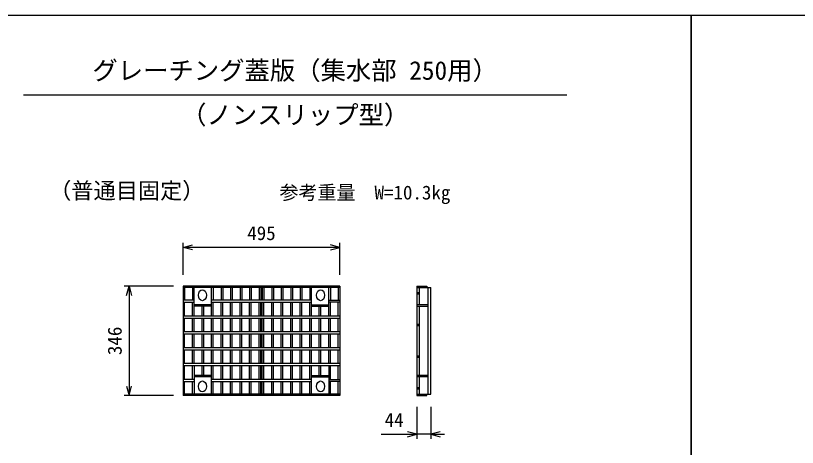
# Model space of a CAD drawing. Units: millimetres, scale not verified. Extents: x -16800 to 16800, y -5940 to 5940.
# Drawn here: x -6135 to -3667, y 117 to 1480 of the extents above; entities that cross this region are included whole.
import ezdxf
from ezdxf.enums import TextEntityAlignment as Align

# ---------------------------------------------------------------- set-up
doc = ezdxf.new("R2010")
doc.units = ezdxf.units.MM
doc.header["$LTSCALE"] = 20
for name, color, linetype, lineweight in [('0-0_DIM', 7, 'Continuous', 25), ('0-2_HATCH', 6, 'Continuous', 25), ('0-7_TXT', 7, 'Continuous', 25)]:
    doc.layers.add(name, color=color, linetype=linetype, lineweight=lineweight)
doc.styles.add('ＭＳ ゴシック', font='')
doc.styles.get('ＭＳ ゴシック').set_extended_font_data('MS Gothic')

msp = doc.modelspace()

# ---------------------------------------------------------------- linework, layer by layer
at = {"layer": '0-0_DIM'}
for p, q in [((-5606.23, 661.95), (-5606.23, 763.54)), ((-5111.23, 748.54), (-5606.23, 748.54)), ((-5111.23, 661.95), (-5111.23, 763.54)), ((-5636.73, 626.73), (-5791.73, 626.73)), ((-5776.73, 626.73), (-5776.73, 280.73)), ((-5636.73, 280.73), (-5791.73, 280.73)), ((-4868.39, 245.51), (-4868.39, 143.92)), ((-4824.39, 245.51), (-4824.39, 143.92)), ((-4981, 158.92), (-4868.39, 158.92)), ((-4824.39, 158.92), (-4868.39, 158.92)), ((-4824.39, 158.92), (-4780.92, 158.92))]:
    msp.add_line(p, q, dxfattribs=at)
for points in [[(-5576.23, 740.5), (-5606.23, 748.54), (-5576.23, 756.58)], [(-5141.23, 740.5), (-5111.23, 748.54), (-5141.23, 756.58)], [(-5784.77, 596.73), (-5776.73, 626.73), (-5768.7, 596.73)], [(-5784.77, 310.73), (-5776.73, 280.73), (-5768.7, 310.73)], [(-4898.39, 150.88), (-4868.39, 158.92), (-4898.39, 166.96)], [(-4794.39, 166.96), (-4824.39, 158.92), (-4794.39, 150.88)]]:
    msp.add_lwpolyline(points, dxfattribs=at)
at = {"layer": '0-2_HATCH'}
for p, q in [((-5606.23, 626.73), (-5606.23, 280.73)), ((-5111.23, 626.73), (-5606.23, 626.73)), ((-5111.23, 622.23), (-5606.23, 622.23)), ((-5601.23, 622.23), (-5601.23, 581.73)), ((-5576.23, 622.23), (-5576.23, 581.73)), ((-5571.23, 531.73), (-5571.23, 622.23)), ((-5516.23, 531.73), (-5516.23, 622.23)), ((-5511.23, 622.23), (-5511.23, 581.73)), ((-5486.23, 622.23), (-5486.23, 581.73)), ((-5481.23, 622.23), (-5481.23, 581.73)), ((-5456.23, 622.23), (-5456.23, 581.73)), ((-5451.23, 622.23), (-5451.23, 581.73)), ((-5426.23, 622.23), (-5426.23, 581.73)), ((-5421.23, 622.23), (-5421.23, 581.73)), ((-5396.23, 622.23), (-5396.23, 581.73)), ((-5391.23, 622.23), (-5391.23, 581.73)), ((-5366.23, 622.23), (-5366.23, 581.73)), ((-5361.23, 622.23), (-5361.23, 581.73)), ((-5356.23, 622.23), (-5356.23, 581.73)), ((-5351.23, 622.23), (-5351.23, 581.73)), ((-5326.23, 622.23), (-5326.23, 581.73)), ((-5321.23, 622.23), (-5321.23, 581.73)), ((-5296.23, 622.23), (-5296.23, 581.73)), ((-5291.23, 622.23), (-5291.23, 581.73)), ((-5266.23, 622.23), (-5266.23, 581.73)), ((-5261.23, 622.23), (-5261.23, 581.73)), ((-5236.23, 622.23), (-5236.23, 581.73)), ((-5231.23, 622.23), (-5231.23, 581.73)), ((-5206.23, 622.23), (-5206.23, 581.73)), ((-5201.23, 531.73), (-5201.23, 622.23)), ((-5146.23, 531.73), (-5146.23, 622.23)), ((-5141.23, 622.23), (-5141.23, 581.73)), ((-5116.23, 622.23), (-5116.23, 581.73)), ((-5111.23, 626.73), (-5111.23, 280.73)), ((-4868.39, 626.73), (-4868.39, 280.73)), ((-4868.39, 622.23), (-4824.39, 622.23)), ((-4860.39, 567.23), (-4860.39, 622.23)), ((-4832.39, 285.23), (-4832.39, 622.23)), ((-4824.39, 285.23), (-4824.39, 622.23)), ((-5571.23, 581.73), (-5606.23, 581.73)), ((-5606.23, 575.73), (-5571.23, 575.73)), ((-5601.23, 531.73), (-5601.23, 575.73)), ((-5576.23, 531.73), (-5576.23, 575.73)), ((-5201.23, 581.73), (-5516.23, 581.73)), ((-5516.23, 575.73), (-5201.23, 575.73)), ((-5511.23, 531.73), (-5511.23, 575.73)), ((-5486.23, 531.73), (-5486.23, 575.73)), ((-5481.23, 531.73), (-5481.23, 575.73)), ((-5456.23, 531.73), (-5456.23, 575.73)), ((-5451.23, 531.73), (-5451.23, 575.73)), ((-5426.23, 531.73), (-5426.23, 575.73)), ((-5421.23, 531.73), (-5421.23, 575.73)), ((-5396.23, 531.73), (-5396.23, 575.73)), ((-5391.23, 531.73), (-5391.23, 575.73)), ((-5366.23, 531.73), (-5366.23, 575.73)), ((-5361.23, 531.73), (-5361.23, 575.73)), ((-5356.23, 531.73), (-5356.23, 575.73)), ((-5351.23, 531.73), (-5351.23, 575.73)), ((-5326.23, 531.73), (-5326.23, 575.73)), ((-5321.23, 531.73), (-5321.23, 575.73)), ((-5296.23, 531.73), (-5296.23, 575.73)), ((-5291.23, 531.73), (-5291.23, 575.73)), ((-5266.23, 531.73), (-5266.23, 575.73)), ((-5261.23, 531.73), (-5261.23, 575.73)), ((-5236.23, 531.73), (-5236.23, 575.73)), ((-5231.23, 531.73), (-5231.23, 575.73)), ((-5206.23, 531.73), (-5206.23, 575.73)), ((-5146.23, 581.73), (-5111.23, 581.73)), ((-5111.23, 575.73), (-5146.23, 575.73)), ((-5141.23, 531.73), (-5141.23, 575.73)), ((-5116.23, 531.73), (-5116.23, 575.73)), ((-5516.23, 567.23), (-5571.23, 567.23)), ((-5516.23, 562.73), (-5571.23, 562.73)), ((-5546.23, 531.73), (-5546.23, 562.73)), ((-5541.23, 531.73), (-5541.23, 562.73)), ((-5201.23, 567.23), (-5146.23, 567.23)), ((-5201.23, 562.73), (-5146.23, 562.73)), ((-5176.23, 531.73), (-5176.23, 562.73)), ((-5171.23, 531.73), (-5171.23, 562.73)), ((-4832.39, 567.23), (-4868.39, 567.23)), ((-4868.39, 562.73), (-4832.39, 562.73)), ((-4860.39, 344.73), (-4860.39, 562.73)), ((-5111.23, 531.73), (-5606.23, 531.73)), ((-5606.23, 525.73), (-5111.23, 525.73)), ((-5601.23, 481.73), (-5601.23, 525.73)), ((-5576.23, 481.73), (-5576.23, 525.73)), ((-5571.23, 481.73), (-5571.23, 525.73)), ((-5546.23, 481.73), (-5546.23, 525.73)), ((-5541.23, 481.73), (-5541.23, 525.73)), ((-5516.23, 481.73), (-5516.23, 525.73)), ((-5511.23, 481.73), (-5511.23, 525.73)), ((-5486.23, 481.73), (-5486.23, 525.73)), ((-5481.23, 481.73), (-5481.23, 525.73)), ((-5456.23, 481.73), (-5456.23, 525.73)), ((-5451.23, 481.73), (-5451.23, 525.73)), ((-5426.23, 481.73), (-5426.23, 525.73)), ((-5421.23, 481.73), (-5421.23, 525.73)), ((-5396.23, 481.73), (-5396.23, 525.73)), ((-5391.23, 481.73), (-5391.23, 525.73)), ((-5366.23, 481.73), (-5366.23, 525.73)), ((-5361.23, 481.73), (-5361.23, 525.73)), ((-5356.23, 481.73), (-5356.23, 525.73)), ((-5351.23, 481.73), (-5351.23, 525.73)), ((-5326.23, 481.73), (-5326.23, 525.73)), ((-5321.23, 481.73), (-5321.23, 525.73)), ((-5296.23, 481.73), (-5296.23, 525.73)), ((-5291.23, 481.73), (-5291.23, 525.73)), ((-5266.23, 481.73), (-5266.23, 525.73)), ((-5261.23, 481.73), (-5261.23, 525.73)), ((-5236.23, 481.73), (-5236.23, 525.73)), ((-5231.23, 481.73), (-5231.23, 525.73)), ((-5206.23, 481.73), (-5206.23, 525.73)), ((-5201.23, 481.73), (-5201.23, 525.73)), ((-5176.23, 481.73), (-5176.23, 525.73)), ((-5171.23, 481.73), (-5171.23, 525.73)), ((-5146.23, 481.73), (-5146.23, 525.73)), ((-5141.23, 481.73), (-5141.23, 525.73)), ((-5116.23, 481.73), (-5116.23, 525.73)), ((-5111.23, 481.73), (-5606.23, 481.73)), ((-5606.23, 475.73), (-5111.23, 475.73)), ((-5601.23, 431.73), (-5601.23, 475.73)), ((-5576.23, 431.73), (-5576.23, 475.73)), ((-5571.23, 431.73), (-5571.23, 475.73)), ((-5546.23, 431.73), (-5546.23, 475.73)), ((-5541.23, 431.73), (-5541.23, 475.73)), ((-5516.23, 431.73), (-5516.23, 475.73)), ((-5511.23, 431.73), (-5511.23, 475.73)), ((-5486.23, 431.73), (-5486.23, 475.73)), ((-5481.23, 431.73), (-5481.23, 475.73)), ((-5456.23, 431.73), (-5456.23, 475.73)), ((-5451.23, 431.73), (-5451.23, 475.73)), ((-5426.23, 431.73), (-5426.23, 475.73)), ((-5421.23, 431.73), (-5421.23, 475.73)), ((-5396.23, 431.73), (-5396.23, 475.73)), ((-5391.23, 431.73), (-5391.23, 475.73)), ((-5366.23, 431.73), (-5366.23, 475.73)), ((-5361.23, 431.73), (-5361.23, 475.73)), ((-5356.23, 431.73), (-5356.23, 475.73)), ((-5351.23, 431.73), (-5351.23, 475.73)), ((-5326.23, 431.73), (-5326.23, 475.73)), ((-5321.23, 431.73), (-5321.23, 475.73)), ((-5296.23, 431.73), (-5296.23, 475.73)), ((-5291.23, 431.73), (-5291.23, 475.73)), ((-5266.23, 431.73), (-5266.23, 475.73)), ((-5261.23, 431.73), (-5261.23, 475.73)), ((-5236.23, 431.73), (-5236.23, 475.73)), ((-5231.23, 431.73), (-5231.23, 475.73)), ((-5206.23, 431.73), (-5206.23, 475.73)), ((-5201.23, 431.73), (-5201.23, 475.73)), ((-5176.23, 431.73), (-5176.23, 475.73)), ((-5171.23, 431.73), (-5171.23, 475.73)), ((-5146.23, 431.73), (-5146.23, 475.73)), ((-5141.23, 431.73), (-5141.23, 475.73)), ((-5116.23, 431.73), (-5116.23, 475.73)), ((-5111.23, 431.73), (-5606.23, 431.73)), ((-5606.23, 425.73), (-5111.23, 425.73)), ((-5601.23, 381.73), (-5601.23, 425.73)), ((-5576.23, 381.73), (-5576.23, 425.73)), ((-5571.23, 381.73), (-5571.23, 425.73)), ((-5546.23, 381.73), (-5546.23, 425.73)), ((-5541.23, 381.73), (-5541.23, 425.73)), ((-5516.23, 381.73), (-5516.23, 425.73)), ((-5511.23, 381.73), (-5511.23, 425.73)), ((-5486.23, 381.73), (-5486.23, 425.73)), ((-5481.23, 381.73), (-5481.23, 425.73)), ((-5456.23, 381.73), (-5456.23, 425.73)), ((-5451.23, 381.73), (-5451.23, 425.73)), ((-5426.23, 381.73), (-5426.23, 425.73)), ((-5421.23, 381.73), (-5421.23, 425.73)), ((-5396.23, 381.73), (-5396.23, 425.73)), ((-5391.23, 381.73), (-5391.23, 425.73)), ((-5366.23, 381.73), (-5366.23, 425.73)), ((-5361.23, 381.73), (-5361.23, 425.73)), ((-5356.23, 381.73), (-5356.23, 425.73)), ((-5351.23, 381.73), (-5351.23, 425.73)), ((-5326.23, 381.73), (-5326.23, 425.73)), ((-5321.23, 381.73), (-5321.23, 425.73)), ((-5296.23, 381.73), (-5296.23, 425.73)), ((-5291.23, 381.73), (-5291.23, 425.73)), ((-5266.23, 381.73), (-5266.23, 425.73)), ((-5261.23, 381.73), (-5261.23, 425.73)), ((-5236.23, 381.73), (-5236.23, 425.73)), ((-5231.23, 381.73), (-5231.23, 425.73)), ((-5206.23, 381.73), (-5206.23, 425.73)), ((-5201.23, 381.73), (-5201.23, 425.73)), ((-5176.23, 381.73), (-5176.23, 425.73)), ((-5171.23, 381.73), (-5171.23, 425.73)), ((-5146.23, 381.73), (-5146.23, 425.73)), ((-5141.23, 381.73), (-5141.23, 425.73)), ((-5116.23, 381.73), (-5116.23, 425.73)), ((-5111.23, 381.73), (-5606.23, 381.73)), ((-5606.23, 375.73), (-5111.23, 375.73)), ((-5601.23, 331.73), (-5601.23, 375.73)), ((-5576.23, 331.73), (-5576.23, 375.73)), ((-5571.23, 375.73), (-5571.23, 285.23)), ((-5546.23, 344.73), (-5546.23, 375.73)), ((-5541.23, 344.73), (-5541.23, 375.73)), ((-5516.23, 285.23), (-5516.23, 375.73)), ((-5511.23, 331.73), (-5511.23, 375.73)), ((-5486.23, 331.73), (-5486.23, 375.73)), ((-5481.23, 331.73), (-5481.23, 375.73)), ((-5456.23, 331.73), (-5456.23, 375.73)), ((-5451.23, 331.73), (-5451.23, 375.73)), ((-5426.23, 331.73), (-5426.23, 375.73)), ((-5421.23, 331.73), (-5421.23, 375.73)), ((-5396.23, 331.73), (-5396.23, 375.73)), ((-5391.23, 331.73), (-5391.23, 375.73)), ((-5366.23, 331.73), (-5366.23, 375.73)), ((-5361.23, 331.73), (-5361.23, 375.73)), ((-5356.23, 331.73), (-5356.23, 375.73)), ((-5351.23, 331.73), (-5351.23, 375.73)), ((-5326.23, 331.73), (-5326.23, 375.73)), ((-5321.23, 331.73), (-5321.23, 375.73)), ((-5296.23, 331.73), (-5296.23, 375.73)), ((-5291.23, 331.73), (-5291.23, 375.73)), ((-5266.23, 331.73), (-5266.23, 375.73)), ((-5261.23, 331.73), (-5261.23, 375.73)), ((-5236.23, 331.73), (-5236.23, 375.73)), ((-5231.23, 331.73), (-5231.23, 375.73)), ((-5206.23, 331.73), (-5206.23, 375.73)), ((-5201.23, 285.23), (-5201.23, 375.73)), ((-5176.23, 344.73), (-5176.23, 375.73)), ((-5171.23, 344.73), (-5171.23, 375.73)), ((-5146.23, 375.73), (-5146.23, 285.23)), ((-5141.23, 331.73), (-5141.23, 375.73)), ((-5116.23, 331.73), (-5116.23, 375.73)), ((-5571.23, 331.73), (-5606.23, 331.73)), ((-5606.23, 325.73), (-5571.23, 325.73)), ((-5601.23, 285.23), (-5601.23, 325.73)), ((-5576.23, 285.23), (-5576.23, 325.73)), ((-5516.23, 344.73), (-5571.23, 344.73)), ((-5516.23, 340.23), (-5571.23, 340.23)), ((-5201.23, 331.73), (-5516.23, 331.73)), ((-5516.23, 325.73), (-5201.23, 325.73)), ((-5511.23, 285.23), (-5511.23, 325.73)), ((-5486.23, 285.23), (-5486.23, 325.73)), ((-5481.23, 285.23), (-5481.23, 325.73)), ((-5456.23, 285.23), (-5456.23, 325.73)), ((-5451.23, 285.23), (-5451.23, 325.73)), ((-5426.23, 285.23), (-5426.23, 325.73)), ((-5421.23, 285.23), (-5421.23, 325.73)), ((-5396.23, 285.23), (-5396.23, 325.73)), ((-5391.23, 285.23), (-5391.23, 325.73)), ((-5366.23, 285.23), (-5366.23, 325.73)), ((-5361.23, 285.23), (-5361.23, 325.73)), ((-5356.23, 285.23), (-5356.23, 325.73)), ((-5351.23, 285.23), (-5351.23, 325.73)), ((-5326.23, 285.23), (-5326.23, 325.73)), ((-5321.23, 285.23), (-5321.23, 325.73)), ((-5296.23, 285.23), (-5296.23, 325.73)), ((-5291.23, 285.23), (-5291.23, 325.73)), ((-5266.23, 285.23), (-5266.23, 325.73)), ((-5261.23, 285.23), (-5261.23, 325.73)), ((-5236.23, 285.23), (-5236.23, 325.73)), ((-5231.23, 285.23), (-5231.23, 325.73)), ((-5206.23, 285.23), (-5206.23, 325.73)), ((-5201.23, 344.73), (-5146.23, 344.73)), ((-5201.23, 340.23), (-5146.23, 340.23)), ((-5146.23, 331.73), (-5111.23, 331.73)), ((-5111.23, 325.73), (-5146.23, 325.73)), ((-5141.23, 285.23), (-5141.23, 325.73)), ((-5116.23, 285.23), (-5116.23, 325.73)), ((-4832.39, 340.23), (-4869.09, 340.23)), ((-4832.39, 344.73), (-4868.39, 344.73)), ((-4860.39, 285.23), (-4860.39, 340.23)), ((-5111.23, 285.23), (-5606.23, 285.23)), ((-5111.23, 280.73), (-5606.23, 280.73)), ((-4868.39, 285.23), (-4824.39, 285.23))]:
    msp.add_line(p, q, dxfattribs=at)
for points in [[(-4868.39, 626.73), (-4836.39, 626.73), (-4836.39, 622.23)], [(-4868.39, 606.73), (-4862.39, 606.73), (-4862.39, 600.73), (-4868.39, 600.73)], [(-4868.39, 506.73), (-4862.39, 506.73), (-4862.39, 500.73), (-4868.39, 500.73)], [(-4868.39, 406.73), (-4862.39, 406.73), (-4862.39, 400.73), (-4868.39, 400.73)], [(-4868.39, 306.73), (-4862.39, 306.73), (-4862.39, 300.73), (-4868.39, 300.73)], [(-4868.39, 280.73), (-4836.39, 280.73), (-4836.39, 285.23)]]:
    msp.add_lwpolyline(points, dxfattribs=at)
for centre in [(-5545.23, 597.73), (-5172.23, 597.73), (-5545.23, 309.73), (-5172.23, 309.73)]:
    msp.add_ellipse(centre, major_axis=(0, 17.5), ratio=0.714286, dxfattribs=at)
at = {"layer": '0-7_TXT'}
msp.add_line((-6110.12, 1230.36), (-4394.53, 1230.36), dxfattribs=at)
for points in [[(-6502.32, -1169.64), (-4002.32, -1169.64), (-4002.32, 1480.36), (-6502.32, 1480.36)], [(-4002.32, -1169.64), (-1502.32, -1169.64), (-1502.32, 1480.36), (-4002.32, 1480.36)]]:
    msp.add_lwpolyline(points, close=True, dxfattribs=at)

# ---------------------------------------------------------------- texts
at = {"layer": '0-0_DIM', "style": 'ＭＳ ゴシック'}
for s, height, p in [('（普通目固定）', 51.32, (-6028.87, 886.73)), ('参考重量\u3000W=10.3kg', 43.99, (-5302.02, 886.73)), ('495', 43.99, (-5403.73, 758.54)), ('44', 43.99, (-4970.02, 168.92))]:
    msp.add_text(s, height=height, dxfattribs=at).set_placement(p, align=Align.BOTTOM_LEFT)
msp.add_text('346', height=43.99, rotation=90, dxfattribs=at).set_placement((-5786.73, 408.73), align=Align.BOTTOM_LEFT)
at = {"layer": '0-7_TXT', "style": 'ＭＳ ゴシック'}
for s, p in [('グレーチング蓋版（集水部 250用）', (-5892.32, 1260.36)), ('（ノンスリップ型）', (-5612.32, 1120.36))]:
    msp.add_text(s, height=58.65, dxfattribs=at).set_placement(p, align=Align.BOTTOM_LEFT)

doc.saveas('drawing.dxf')
